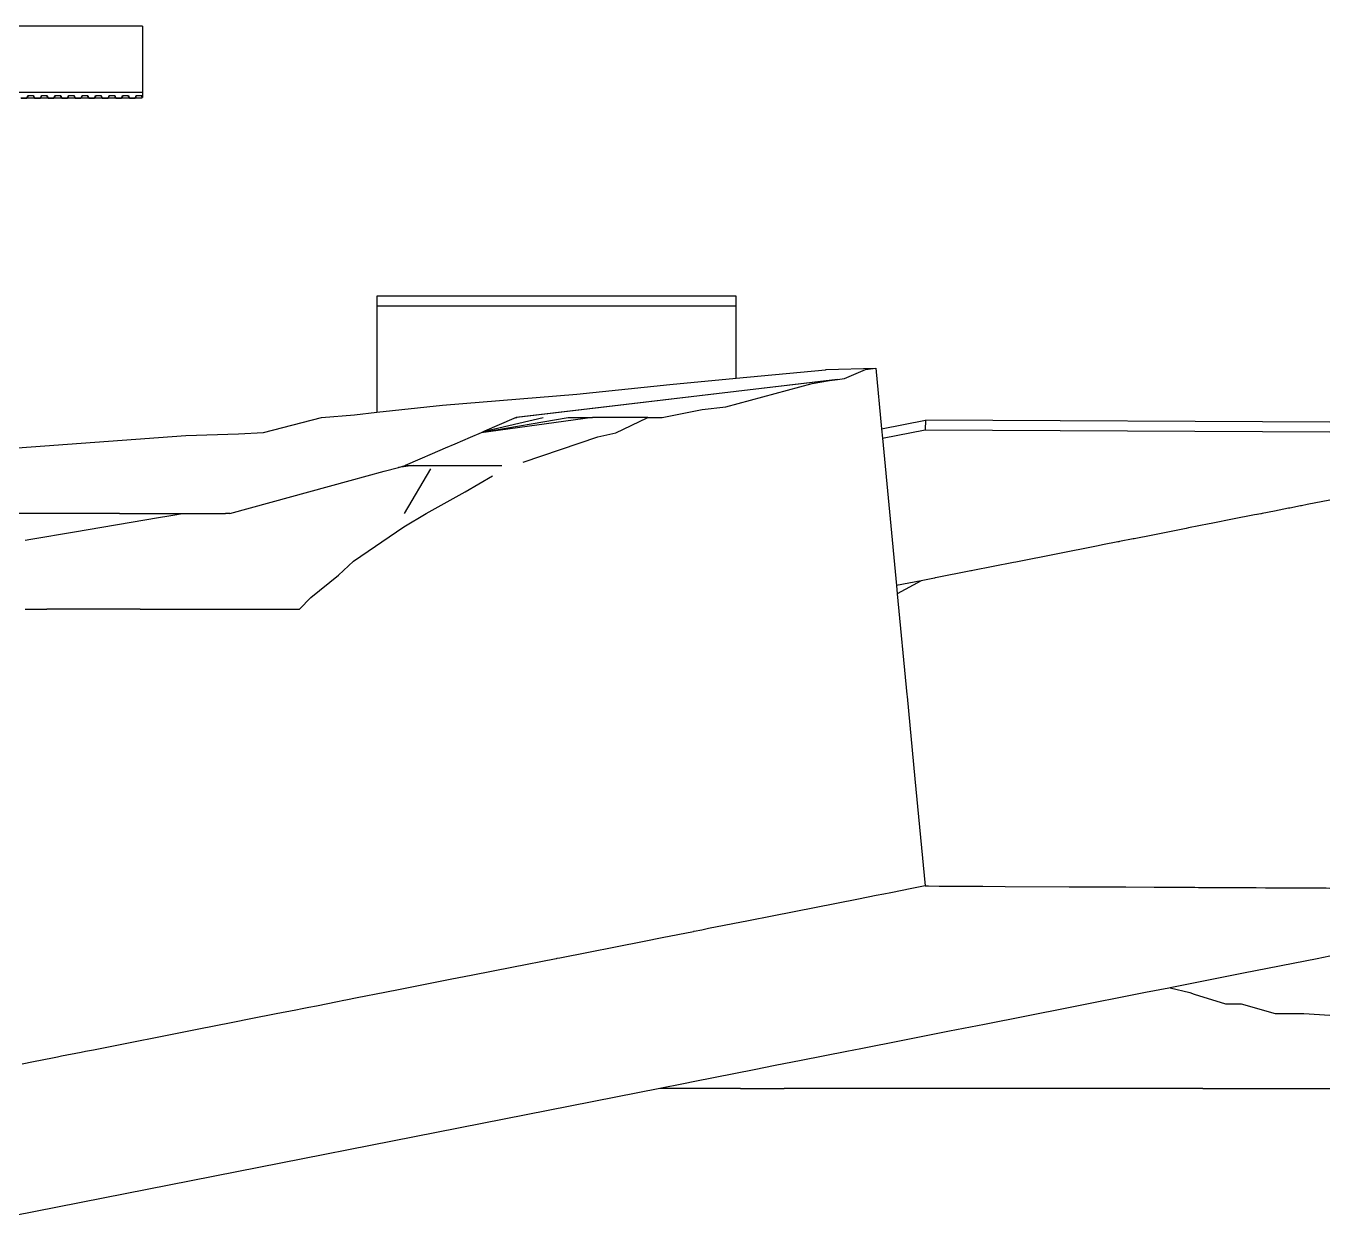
# Model space of a CAD drawing. Extents: x -38.6 to 38.6, y -14.6 to 10.3.
# Drawn here: x 11.42 to 38.63, y -14.58 to 10.25 of the extents above; entities that cross this region are included whole.
import ezdxf

# ---------------------------------------------------------------- set-up
doc = ezdxf.new("R2010")
doc.units = 0
doc.layers.get('0').update_dxf_attribs({"linetype": 'CONTINUOUS'})
doc.layers.add('SECTIONCUTEDGES', color=7, linetype='CONTINUOUS')

msp = doc.modelspace()

# ---------------------------------------------------------------- linework, layer by layer
for p, q in [((13.849, 10.252), (11.156, 10.252)), ((13.849, 10.252), (13.849, 8.872)), ((11.595, 8.746), (11.443, 8.746)), ((11.878, 8.746), (11.726, 8.746)), ((12.16, 8.746), (12.008, 8.746)), ((12.443, 8.746), (12.291, 8.746)), ((12.725, 8.746), (12.573, 8.746)), ((13.007, 8.746), (12.856, 8.746)), ((13.29, 8.746), (13.138, 8.746)), ((13.572, 8.746), (13.42, 8.746)), ((13.839, 8.746), (13.703, 8.746)), ((13.839, 8.785), (13.839, 8.746)), ((18.745, 4.414), (18.745, 2.193)), ((26.245, 2.902), (26.245, 4.414)), ((28.5, 2.895), (28.941, 3.082)), ((28.941, 3.082), (29.155, 3.112)), ((26.024, 2.303), (27.828, 2.792)), ((28.358, 2.873), (26.245, 2.624)), ((28.192, 2.854), (26.245, 2.623)), ((27.828, 2.792), (28.192, 2.854)), ((28.192, 2.854), (28.358, 2.873)), ((28.358, 2.873), (28.5, 2.895)), ((26.245, 2.624), (21.653, 2.082)), ((26.245, 2.623), (21.663, 2.082)), ((26.245, 2.623), (26.245, 2.624)), ((24.698, 2.082), (25.529, 2.249)), ((25.529, 2.249), (26.024, 2.303)), ((23.243, 2.082), (20.921, 1.766)), ((20.947, 1.778), (22.733, 2.082)), ((20.987, 1.795), (22.213, 2.082)), ((21.604, 2.061), (20.987, 1.795)), ((21.663, 2.082), (21.604, 2.061)), ((21.653, 2.082), (21.604, 2.061)), ((21.653, 2.082), (21.663, 2.082)), ((22.733, 2.082), (23.243, 2.082)), ((24.396, 2.082), (23.243, 2.082)), ((23.728, 1.764), (24.381, 2.077)), ((24.381, 2.077), (24.384, 2.078)), ((24.384, 2.078), (24.396, 2.082)), ((24.396, 2.082), (24.56, 2.082)), ((24.56, 2.082), (24.698, 2.082)), ((29.276, 1.847), (30.191, 2.027)), ((20.688, 1.666), (20.37, 1.529)), ((20.921, 1.766), (20.688, 1.666)), ((20.947, 1.778), (20.921, 1.766)), ((20.987, 1.795), (20.947, 1.778)), ((21.794, 1.151), (23.354, 1.683)), ((23.354, 1.683), (23.728, 1.764)), ((29.294, 1.651), (30.187, 1.827)), ((20.171, 1.443), (19.898, 1.325)), ((20.37, 1.529), (20.171, 1.443)), ((19.637, 1.213), (19.333, 1.082)), ((19.898, 1.325), (19.637, 1.213)), ((18.187, 0.769), (18.895, 0.962)), ((18.895, 0.962), (19.192, 1.043)), ((19.503, 1.082), (19.192, 1.043)), ((19.192, 1.043), (19.333, 1.082)), ((19.861, 1.01), (19.313, 0.082)), ((19.333, 1.082), (19.503, 1.082)), ((19.503, 1.082), (19.764, 1.082)), ((19.764, 1.082), (21.35, 1.082)), ((20.589, 0.529), (21.158, 0.869)), ((15.673, 0.082), (18.187, 0.769)), ((19.775, 0.082), (20.589, 0.529)), ((38.634, 0.36), (38.156, 0.266)), ((13.373, 0.082), (11.123, 0.082)), ((13.373, 0.082), (14.683, 0.082)), ((14.185, -0.003), (14.402, 0.034)), ((14.402, 0.034), (14.482, 0.047)), ((14.482, 0.047), (14.683, 0.082)), ((14.683, 0.082), (15.583, 0.082)), ((15.673, 0.082), (15.583, 0.082)), ((19.307, -0.195), (19.775, 0.082)), ((37.058, 0.049), (36.602, -0.041)), ((37.108, 0.059), (37.058, 0.049)), ((37.112, 0.06), (37.108, 0.059)), ((37.153, 0.068), (37.112, 0.06)), ((37.192, 0.076), (37.153, 0.068)), ((37.196, 0.076), (37.192, 0.076)), ((37.223, 0.082), (37.196, 0.076)), ((37.477, 0.132), (37.223, 0.082)), ((37.767, 0.189), (37.477, 0.132)), ((37.794, 0.194), (37.767, 0.189)), ((38.017, 0.238), (37.794, 0.194)), ((38.037, 0.242), (38.017, 0.238)), ((38.156, 0.266), (38.037, 0.242)), ((12.429, -0.303), (14.185, -0.003)), ((18.257, -0.918), (19.307, -0.195)), ((35.633, -0.232), (34.937, -0.369)), ((35.682, -0.222), (35.633, -0.232)), ((36.116, -0.137), (35.682, -0.222)), ((36.155, -0.129), (36.116, -0.137)), ((36.192, -0.122), (36.155, -0.129)), ((36.602, -0.041), (36.192, -0.122)), ((11.405, -0.478), (11.522, -0.458)), ((11.522, -0.458), (12.429, -0.303)), ((34.207, -0.513), (33.884, -0.577)), ((34.228, -0.509), (34.207, -0.513)), ((34.245, -0.506), (34.228, -0.509)), ((34.525, -0.451), (34.245, -0.506)), ((34.546, -0.446), (34.525, -0.451)), ((34.937, -0.369), (34.546, -0.446)), ((33.794, -0.595), (32.079, -0.933)), ((33.884, -0.577), (33.794, -0.595)), ((17.942, -1.21), (18.257, -0.918)), ((32.028, -0.943), (31.184, -1.109)), ((32.031, -0.942), (32.028, -0.943)), ((32.079, -0.933), (32.031, -0.942)), ((32.031, -0.942), (32.031, -0.942)), ((17.366, -1.674), (17.942, -1.21)), ((30.103, -1.323), (29.588, -1.424)), ((30.103, -1.323), (29.604, -1.6)), ((30.38, -1.268), (30.103, -1.323)), ((30.396, -1.265), (30.38, -1.268)), ((30.404, -1.263), (30.396, -1.265)), ((31.136, -1.119), (30.404, -1.263)), ((31.137, -1.119), (31.136, -1.119)), ((31.154, -1.115), (31.137, -1.119)), ((31.183, -1.11), (31.154, -1.115)), ((31.184, -1.109), (31.183, -1.11)), ((17.129, -1.918), (17.366, -1.674)), ((11.405, -1.918), (11.605, -1.918)), ((11.605, -1.918), (11.691, -1.918)), ((11.691, -1.918), (11.858, -1.918)), ((12.123, -1.918), (11.858, -1.918)), ((13.803, -1.918), (12.123, -1.918)), ((13.803, -1.918), (14.027, -1.918)), ((14.027, -1.918), (14.77, -1.918)), ((14.77, -1.918), (15.146, -1.918)), ((15.146, -1.918), (15.673, -1.918)), ((15.673, -1.918), (16.087, -1.918)), ((16.087, -1.918), (16.217, -1.918)), ((16.217, -1.918), (16.357, -1.918)), ((16.357, -1.918), (16.383, -1.918)), ((16.383, -1.918), (16.514, -1.918)), ((16.514, -1.918), (16.953, -1.918)), ((16.953, -1.918), (17.085, -1.918)), ((17.085, -1.918), (17.129, -1.918)), ((29.326, -7.863), (29.161, -7.895)), ((29.469, -7.835), (29.326, -7.863)), ((29.91, -7.747), (29.469, -7.835)), ((30.187, -7.693), (29.91, -7.747)), ((28.796, -7.967), (26.993, -8.323)), ((29.161, -7.895), (28.796, -7.967)), ((26.497, -8.421), (25.666, -8.584)), ((26.993, -8.323), (26.497, -8.421)), ((25.35, -8.647), (24.697, -8.776)), ((25.352, -8.646), (25.35, -8.647)), ((25.364, -8.644), (25.352, -8.646)), ((25.528, -8.612), (25.364, -8.644)), ((25.666, -8.584), (25.528, -8.612)), ((24.323, -8.849), (22.559, -9.197)), ((24.697, -8.776), (24.323, -8.849)), ((22.482, -9.212), (21.558, -9.395)), ((22.502, -9.208), (22.482, -9.212)), ((22.559, -9.197), (22.502, -9.208)), ((38.364, -9.213), (36.833, -9.515)), ((38.634, -9.16), (38.364, -9.213)), ((21.558, -9.395), (20.743, -9.555)), ((36.833, -9.515), (35.3, -9.817)), ((20.276, -9.647), (19.226, -9.855)), ((20.743, -9.555), (20.276, -9.647)), ((18.335, -10.03), (18.097, -10.077)), ((18.91, -9.917), (18.335, -10.03)), ((19.226, -9.855), (18.91, -9.917)), ((34.788, -9.918), (33.176, -10.236)), ((35.273, -9.823), (34.788, -9.918)), ((35.3, -9.817), (35.273, -9.823)), ((35.3, -9.817), (35.707, -9.918)), ((35.707, -9.918), (35.803, -9.949)), ((35.803, -9.949), (36.457, -10.155)), ((17.055, -10.283), (16.642, -10.364)), ((17.186, -10.257), (17.055, -10.283)), ((17.325, -10.229), (17.186, -10.257)), ((17.483, -10.198), (17.325, -10.229)), ((17.922, -10.112), (17.483, -10.198)), ((18.054, -10.086), (17.922, -10.112)), ((18.097, -10.077), (18.054, -10.086)), ((33.176, -10.236), (31.427, -10.581)), ((36.457, -10.155), (36.463, -10.154)), ((36.463, -10.154), (36.782, -10.154)), ((36.782, -10.154), (37.493, -10.354)), ((15.738, -10.542), (14.995, -10.689)), ((16.115, -10.468), (15.738, -10.542)), ((16.642, -10.364), (16.115, -10.468)), ((31.427, -10.581), (30.696, -10.725)), ((37.493, -10.354), (37.833, -10.355)), ((37.833, -10.355), (38.089, -10.355)), ((38.089, -10.355), (38.634, -10.388)), ((14.995, -10.689), (12.826, -11.117)), ((30.696, -10.725), (29.718, -10.918)), ((12.659, -11.15), (12.573, -11.167)), ((12.826, -11.117), (12.659, -11.15)), ((28.553, -11.148), (27.598, -11.336)), ((28.847, -11.09), (28.553, -11.148)), ((29.718, -10.918), (28.847, -11.09)), ((11.578, -11.363), (11.337, -11.411)), ((11.971, -11.285), (11.578, -11.363)), ((12.076, -11.265), (11.971, -11.285)), ((12.16, -11.248), (12.076, -11.265)), ((12.573, -11.167), (12.16, -11.248)), ((27.598, -11.336), (27.055, -11.443)), ((26.617, -11.53), (25.377, -11.774)), ((27.055, -11.443), (26.617, -11.53)), ((24.647, -11.918), (11.157, -14.579)), ((25.144, -11.82), (24.647, -11.918)), ((25.093, -11.918), (24.647, -11.918)), ((26.333, -11.918), (25.093, -11.918)), ((25.377, -11.774), (25.144, -11.82)), ((26.333, -11.918), (27.243, -11.918)), ((28.383, -11.918), (27.243, -11.918)), ((29.613, -11.918), (28.383, -11.918)), ((31.103, -11.918), (29.613, -11.918)), ((33.063, -11.918), (31.103, -11.918)), ((34.073, -11.918), (33.063, -11.918)), ((35.183, -11.918), (34.073, -11.918)), ((35.983, -11.918), (35.183, -11.918)), ((35.983, -11.918), (37.193, -11.918)), ((37.193, -11.918), (38.633, -11.918)), ((38.633, -11.918), (38.634, -11.918))]:
    msp.add_line(p, q)
at = {"layer": 'SECTIONCUTEDGES'}
for p, q in [((11.156, 8.872), (13.849, 8.872)), ((11.443, 8.744), (11.314, 8.744)), ((11.318, 8.75), (11.439, 8.75)), ((11.439, 8.75), (11.459, 8.801)), ((11.463, 8.795), (11.443, 8.746)), ((11.443, 8.746), (11.443, 8.744)), ((11.459, 8.801), (11.58, 8.801)), ((11.576, 8.795), (11.463, 8.795)), ((11.595, 8.746), (11.576, 8.795)), ((11.58, 8.801), (11.6, 8.75)), ((11.596, 8.744), (11.595, 8.746)), ((11.725, 8.744), (11.596, 8.744)), ((11.6, 8.75), (11.721, 8.75)), ((11.721, 8.75), (11.741, 8.801)), ((11.726, 8.746), (11.725, 8.744)), ((11.745, 8.795), (11.726, 8.746)), ((11.741, 8.801), (11.862, 8.801)), ((11.858, 8.795), (11.745, 8.795)), ((11.878, 8.746), (11.858, 8.795)), ((11.862, 8.801), (11.883, 8.75)), ((11.879, 8.744), (11.878, 8.746)), ((12.007, 8.744), (11.879, 8.744)), ((11.883, 8.75), (12.004, 8.75)), ((12.004, 8.75), (12.024, 8.801)), ((12.008, 8.746), (12.007, 8.744)), ((12.028, 8.795), (12.008, 8.746)), ((12.024, 8.801), (12.145, 8.801)), ((12.141, 8.795), (12.028, 8.795)), ((12.16, 8.746), (12.141, 8.795)), ((12.145, 8.801), (12.165, 8.75)), ((12.161, 8.744), (12.16, 8.746)), ((12.29, 8.744), (12.161, 8.744)), ((12.165, 8.75), (12.286, 8.75)), ((12.286, 8.75), (12.306, 8.801)), ((12.291, 8.746), (12.29, 8.744)), ((12.31, 8.795), (12.291, 8.746)), ((12.306, 8.801), (12.427, 8.801)), ((12.423, 8.795), (12.31, 8.795)), ((12.443, 8.746), (12.423, 8.795)), ((12.427, 8.801), (12.447, 8.75)), ((12.443, 8.744), (12.443, 8.746)), ((12.572, 8.744), (12.443, 8.744)), ((12.447, 8.75), (12.568, 8.75)), ((12.568, 8.75), (12.589, 8.801)), ((12.573, 8.746), (12.572, 8.744)), ((12.592, 8.795), (12.573, 8.746)), ((12.589, 8.801), (12.71, 8.801)), ((12.706, 8.795), (12.592, 8.795)), ((12.725, 8.746), (12.706, 8.795)), ((12.71, 8.801), (12.73, 8.75)), ((12.726, 8.744), (12.725, 8.746)), ((12.855, 8.744), (12.726, 8.744)), ((12.73, 8.75), (12.851, 8.75)), ((12.851, 8.75), (12.871, 8.801)), ((12.856, 8.746), (12.855, 8.744)), ((12.875, 8.795), (12.856, 8.746)), ((12.871, 8.801), (12.992, 8.801)), ((12.988, 8.795), (12.875, 8.795)), ((13.007, 8.746), (12.988, 8.795)), ((12.992, 8.801), (13.012, 8.75)), ((13.008, 8.744), (13.007, 8.746)), ((13.137, 8.744), (13.008, 8.744)), ((13.012, 8.75), (13.133, 8.75)), ((13.133, 8.75), (13.153, 8.801)), ((13.138, 8.746), (13.137, 8.744)), ((13.157, 8.795), (13.138, 8.746)), ((13.153, 8.801), (13.274, 8.801)), ((13.271, 8.795), (13.157, 8.795)), ((13.29, 8.746), (13.271, 8.795)), ((13.274, 8.801), (13.295, 8.75)), ((13.291, 8.744), (13.29, 8.746)), ((13.42, 8.744), (13.291, 8.744)), ((13.295, 8.75), (13.416, 8.75)), ((13.416, 8.75), (13.436, 8.801)), ((13.44, 8.795), (13.42, 8.746)), ((13.42, 8.746), (13.42, 8.744)), ((13.436, 8.801), (13.557, 8.801)), ((13.553, 8.795), (13.44, 8.795)), ((13.572, 8.746), (13.553, 8.795)), ((13.557, 8.801), (13.577, 8.75)), ((13.573, 8.744), (13.572, 8.746)), ((13.702, 8.744), (13.573, 8.744)), ((13.577, 8.75), (13.698, 8.75)), ((13.698, 8.75), (13.718, 8.801)), ((13.703, 8.746), (13.702, 8.744)), ((13.722, 8.795), (13.703, 8.746)), ((13.718, 8.801), (13.839, 8.801)), ((13.835, 8.795), (13.722, 8.795)), ((13.839, 8.785), (13.835, 8.795)), ((13.839, 8.801), (13.849, 8.776)), ((13.849, 8.76), (13.839, 8.785)), ((13.849, 8.872), (13.849, 8.776)), ((13.849, 8.776), (13.849, 8.76)), ((26.245, 4.615), (18.745, 4.615)), ((18.745, 4.615), (18.745, 4.414)), ((18.745, 4.414), (26.245, 4.414)), ((26.245, 4.414), (26.245, 4.615)), ((26.245, 2.902), (28.103, 3.08)), ((28.103, 3.08), (28.105, 3.081)), ((28.105, 3.081), (28.119, 3.082)), ((28.119, 3.082), (29.155, 3.112)), ((29.155, 3.112), (29.276, 1.847)), ((22.915, 2.569), (24.854, 2.769)), ((24.854, 2.769), (26.245, 2.902)), ((20.111, 2.342), (22.915, 2.569)), ((18.273, 2.142), (18.745, 2.193)), ((18.745, 2.193), (20.111, 2.342)), ((16.378, 1.769), (17.585, 2.082)), ((17.585, 2.082), (18.273, 2.142)), ((30.191, 2.027), (30.187, 1.827)), ((38.634, 1.984), (30.191, 2.027)), ((11.245, 1.447), (14.754, 1.711)), ((14.754, 1.711), (15.857, 1.742)), ((15.857, 1.742), (16.378, 1.769)), ((29.276, 1.847), (29.294, 1.651)), ((29.294, 1.651), (29.588, -1.424)), ((30.187, 1.827), (38.634, 1.784)), ((29.588, -1.424), (29.604, -1.6)), ((29.604, -1.6), (29.804, -3.696)), ((29.804, -3.696), (29.809, -3.74)), ((29.809, -3.74), (29.973, -5.46)), ((29.973, -5.46), (30.187, -7.693)), ((30.187, -7.693), (30.256, -7.693)), ((30.256, -7.693), (30.48, -7.694)), ((30.48, -7.694), (30.492, -7.694)), ((30.492, -7.694), (30.497, -7.694)), ((30.497, -7.694), (30.506, -7.694)), ((30.506, -7.694), (30.526, -7.694)), ((30.526, -7.694), (30.776, -7.696)), ((30.776, -7.696), (31.344, -7.699)), ((31.344, -7.699), (31.377, -7.699)), ((31.377, -7.699), (31.391, -7.699)), ((31.391, -7.699), (31.859, -7.701)), ((31.859, -7.701), (33.192, -7.708)), ((33.192, -7.708), (33.271, -7.708)), ((33.271, -7.708), (33.537, -7.71)), ((33.537, -7.71), (33.759, -7.711)), ((33.759, -7.711), (33.824, -7.711)), ((33.824, -7.711), (34.134, -7.713)), ((34.134, -7.713), (34.222, -7.713)), ((34.222, -7.713), (34.375, -7.714)), ((34.375, -7.714), (34.966, -7.717)), ((34.966, -7.717), (35.055, -7.718)), ((35.055, -7.718), (35.442, -7.72)), ((35.442, -7.72), (35.814, -7.721)), ((35.814, -7.721), (35.892, -7.722)), ((35.892, -7.722), (35.977, -7.722)), ((35.977, -7.722), (36.391, -7.724)), ((36.391, -7.724), (36.428, -7.725)), ((36.428, -7.725), (36.435, -7.725)), ((36.435, -7.725), (36.442, -7.725)), ((36.442, -7.725), (36.477, -7.725)), ((36.477, -7.725), (36.705, -7.726)), ((36.705, -7.726), (36.749, -7.726)), ((36.749, -7.726), (36.797, -7.726)), ((36.797, -7.726), (37.055, -7.728)), ((37.055, -7.728), (37.091, -7.728)), ((37.091, -7.728), (37.29, -7.729)), ((37.29, -7.729), (38.558, -7.735)), ((38.558, -7.735), (38.634, -7.736))]:
    msp.add_line(p, q, dxfattribs=at)

doc.saveas('drawing.dxf')
